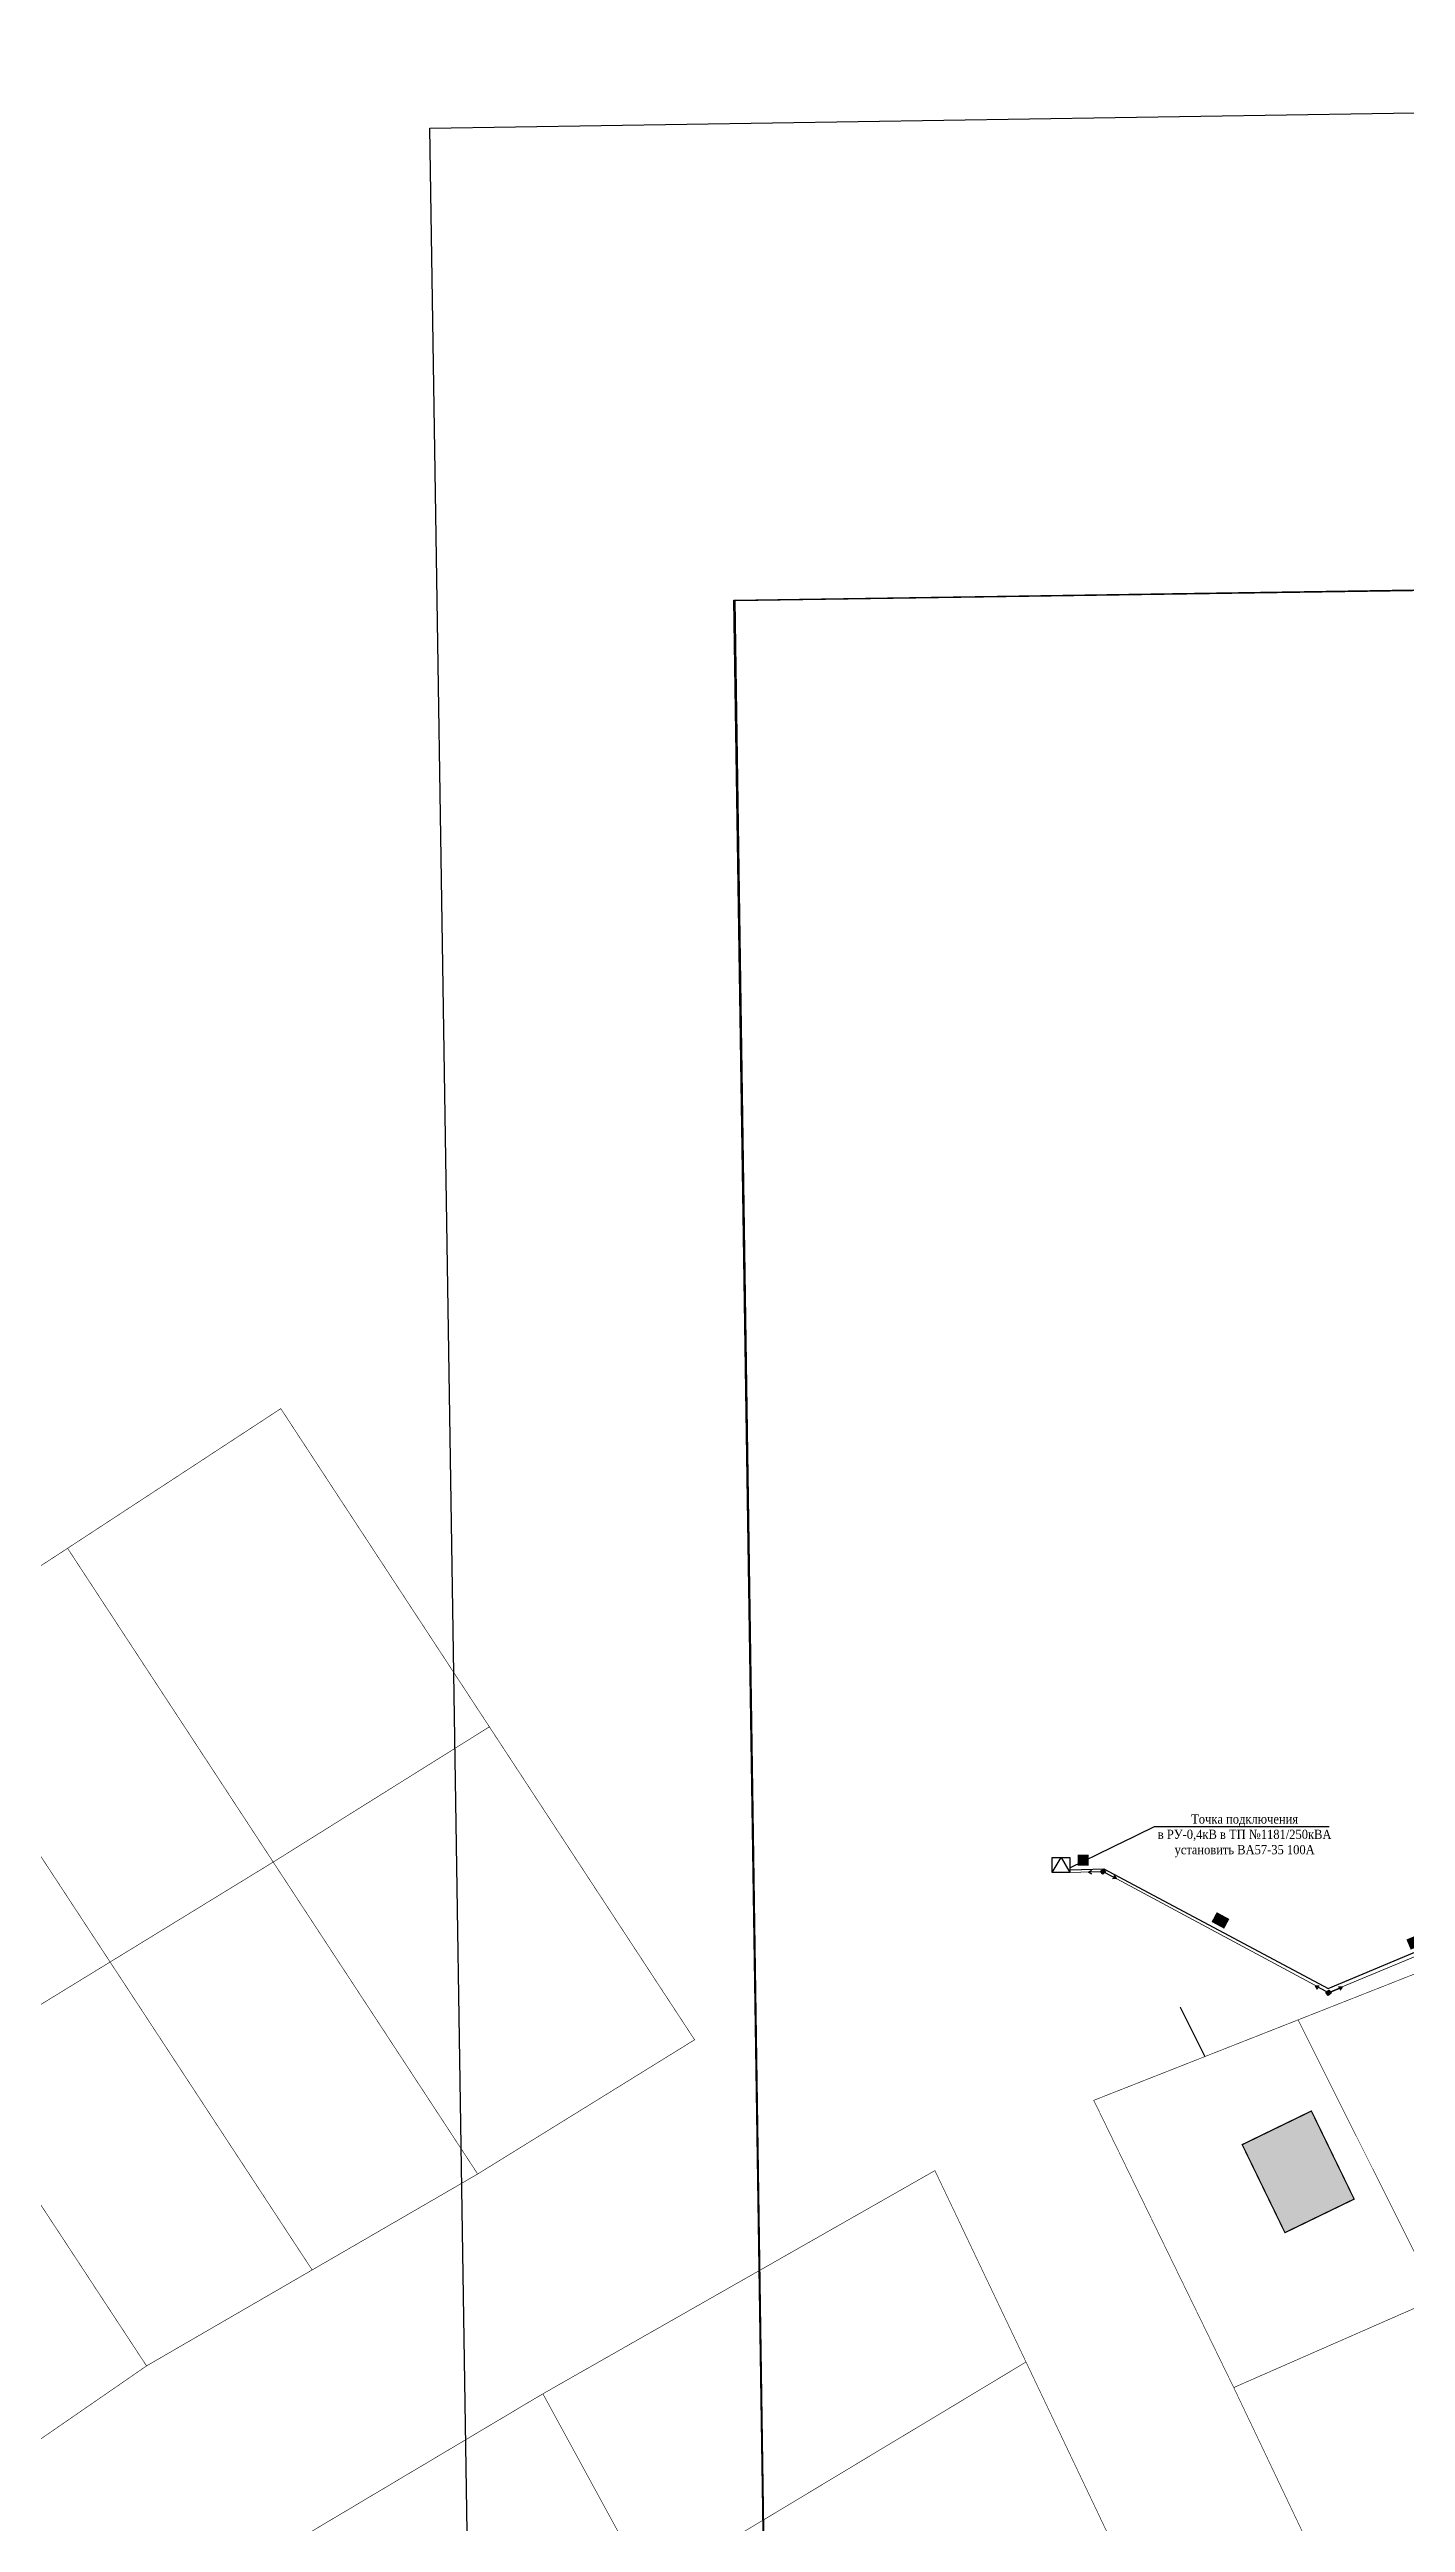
# Model space of a CAD drawing. Header units: millimetres. Extents: x 1265826 to 1360210, y 383897 to 506623.
# Drawn here: x 1313415.4 to 1313599.6, y 487027.3 to 487363.3 of the extents above; entities that cross this region are included whole.
import ezdxf
from ezdxf import colors
from ezdxf.entities.mleader import LeaderData, LeaderLine
from ezdxf.math import Vec2, Vec3

# ---------------------------------------------------------------- set-up
doc = ezdxf.new("R2010")
doc.units = ezdxf.units.MM
for name, color, linetype in [('04.1_ЛЭП_наземная_опоры', 7, 'Continuous'), ('14', 7, 'Continuous'), ('Чертеж', 7, 'Continuous'), ('Электрика', 7, 'Continuous')]:
    doc.layers.add(name, color=color, linetype=linetype)
doc.styles.add('стиль1', font='Times New Roman.ttf', dxfattribs={"width": 0.9, "height": 1.25})
doc.dimstyles.new('М 1-1000', dxfattribs={"dimtxt": 1.5, "dimasz": 2.5, "dimexe": 1.25, "dimexo": 0.625, "dimtad": 1, "dimdec": 0, "dimtxsty": 'стиль1', "dimcen": 2.5, "dimse1": 1, "dimse2": 1, "dimsd1": 1, "dimsd2": 1, "dimclrt": 5, "dimaunit": 1, "dimadec": 3, "dimazin": 0, "dimtfac": 1, "dimtdec": 0, "dimtmove": 0, "dimatfit": 3, "dimfxl": 1.25, "dimtfill": 2, "dimtfillclr": 7, "dimarcsym": 0})
picture_1 = doc.add_image_def('image3.png', size_in_pixel=(2575, 1023))
picture_2 = doc.add_image_def('image4.png', size_in_pixel=(1920, 1080))

# ---------------------------------------------------------------- blocks, each defined once
blk = doc.blocks.new('*U73')
at = {"true_color": 0xffffff}
h = blk.add_hatch(color=7, dxfattribs=at)
h.dxf.hatch_style = 1
h.paths.add_polyline_path([(0.03, 0.35), (0.35, -0.03), (-0.03, -0.35), (-0.35, 0.03)])
at = {"color": 0}
for points in [[(-0.22, 0.12), (-1.76, 0.95), (-1.5, 0.52), (-1.76, 0.95), (-1.26, 0.96)], [(0.23, 0.1), (1.85, 0.77), (1.35, 0.83), (1.85, 0.77), (1.54, 0.37)]]:
    blk.add_lwpolyline(points, dxfattribs=at)
blk.add_lwpolyline([(0.03, 0.35), (0.35, -0.03), (-0.03, -0.35), (-0.35, 0.03)], close=True, dxfattribs=at)
blk.add_circle((0, 0), 0.025, dxfattribs=at)
blk = doc.blocks.new('*U72')
at = {"true_color": 0xffffff}
h = blk.add_hatch(color=7, dxfattribs=at)
h.dxf.hatch_style = 1
h.paths.add_polyline_path([(0.03, 0.35), (0.35, -0.03), (-0.03, -0.35), (-0.35, 0.03)])
at = {"color": 0}
for points in [[(-0.25, 0), (-2, -0.04), (-1.56, -0.28), (-2, -0.04), (-1.57, 0.22)], [(0.22, -0.12), (1.76, -0.94), (1.5, -0.52), (1.76, -0.94), (1.26, -0.96)]]:
    blk.add_lwpolyline(points, dxfattribs=at)
blk.add_lwpolyline([(0.03, 0.35), (0.35, -0.03), (-0.03, -0.35), (-0.35, 0.03)], close=True, dxfattribs=at)
blk.add_circle((0, 0), 0.025, dxfattribs=at)
blk = doc.blocks.new('_None')
blk = doc.blocks.new('*D92')
at = {"layer": 'Defpoints', "color": 0, "linetype": 'ByBlock', "transparency": 16777216}
for p in [(1313614.15, 487109.65), (1313588.9, 487099.81), (1313589.13, 487099.25)]:
    blk.add_point(p, dxfattribs=at)
at = {"layer": 'Электрика', "color": 5, "linetype": 'ByBlock', "lineweight": 20, "transparency": 16777216, "insert": (1313600.94, 487106.18), "char_height": 1.25, "attachment_point": 5, "rotation": 22.58, "style": 'стиль1', "bg_fill": 1, "box_fill_scale": 1.1, "bg_fill_color": 7, "bg_fill_true_color": 16777215, "bg_fill_transparency": 0}
blk.add_mtext('27', dxfattribs=at)
blk = doc.blocks.new('*D93')
at = {"layer": 'Defpoints', "color": 0, "linetype": 'ByBlock', "transparency": 16777216}
for p in [(1313558.51, 487115.71), (1313558.73, 487116.12), (1313589.16, 487099.23)]:
    blk.add_point(p, dxfattribs=at)
at = {"layer": 'Электрика', "color": 5, "linetype": 'ByBlock', "lineweight": 20, "transparency": 16777216, "insert": (1313574.48, 487109.08), "char_height": 1.25, "attachment_point": 5, "rotation": 331.7289, "style": 'стиль1', "bg_fill": 1, "box_fill_scale": 1.1, "bg_fill_color": 7, "bg_fill_true_color": 16777215, "bg_fill_transparency": 0}
blk.add_mtext('35', dxfattribs=at)
blk = doc.blocks.new('*D94')
at = {"layer": 'Defpoints', "color": 0, "linetype": 'ByBlock', "transparency": 16777216}
for p in [(1313551.64, 487115.97), (1313551.64, 487115.62), (1313558.52, 487115.7)]:
    blk.add_point(p, dxfattribs=at)
at = {"layer": 'Электрика', "color": 5, "linetype": 'ByBlock', "lineweight": 20, "transparency": 16777216, "insert": (1313555.84, 487117.28), "char_height": 1.25, "attachment_point": 5, "rotation": 0.6112, "style": 'стиль1', "bg_fill": 1, "box_fill_scale": 1.1, "bg_fill_color": 7, "bg_fill_true_color": 16777215, "bg_fill_transparency": 0}
blk.add_mtext('7', dxfattribs=at)

msp = doc.modelspace()

# ---------------------------------------------------------------- hatches: boundary and pattern name
at = {"layer": '14', "linetype": 'Continuous'}
msp.add_hatch(color=12, dxfattribs=at).paths.add_polyline_path([(1313577.44, 487078.62), (1313583.25, 487066.66), (1313592.65, 487071.22), (1313586.84, 487083.19)])

# ---------------------------------------------------------------- linework, layer by layer
at = {"layer": '14', "color": 7, "const_width": 0.08, "flags": 128}
for points in [[(1313417.85, 487159.66), (1313445.79, 487117.02), (1313475.16, 487135.4), (1313446.82, 487178.64), (1313417.85, 487159.66)], [(1313396.09, 487145.44), (1313423.63, 487103.44), (1313445.79, 487117.02), (1313417.85, 487159.66), (1313396.09, 487145.44)], [(1313374.36, 487131.15), (1313401.47, 487089.85), (1313423.63, 487103.44), (1313396.09, 487145.44), (1313374.36, 487131.15)], [(1313445.79, 487117.02), (1313459.66, 487095.86), (1313473.57, 487074.63), (1313503.04, 487092.87), (1313475.16, 487135.4), (1313445.79, 487117.02)], [(1313423.63, 487103.44), (1313451.08, 487061.59), (1313473.57, 487074.63), (1313459.66, 487095.86), (1313445.79, 487117.02), (1313423.63, 487103.44)], [(1313603.96, 487057.75), (1313631.09, 487069.66), (1313613.54, 487106.81), (1313585.04, 487095.58), (1313603.96, 487057.75)], [(1313401.47, 487089.85), (1313428.58, 487048.55), (1313451.08, 487061.59), (1313423.63, 487103.44), (1313401.47, 487089.85)], [(1313576.29, 487045.61), (1313603.96, 487057.75), (1313585.04, 487095.58), (1313557.27, 487084.64), (1313576.29, 487045.61)], [(1313380.59, 487074.36), (1313407.24, 487033.81), (1313428.58, 487048.55), (1313401.47, 487089.85), (1313380.59, 487074.36)], [(1313482.43, 487044.76), (1313496.87, 487018.28), (1313548.07, 487049.08), (1313535.69, 487075.09), (1313482.43, 487044.76)], [(1313594.79, 487006.74), (1313621.75, 487019.41), (1313603.96, 487057.75), (1313576.29, 487045.61), (1313594.79, 487006.74)], [(1313496.87, 487018.28), (1313503.47, 487006.34), (1313511.5, 486991.78), (1313560.39, 487023.19), (1313548.07, 487049.08), (1313496.87, 487018.28)], [(1313447.39, 487023.91), (1313471.87, 486985.95), (1313503.47, 487006.34), (1313496.87, 487018.28), (1313482.43, 487044.76), (1313447.39, 487023.91)]]:
    msp.add_lwpolyline(points, dxfattribs=at)
at = {"layer": '14', "color": 92, "const_width": 0.17, "flags": 128}
for points in [[(1313572.38, 487090.6), (1313569.02, 487097.31)], [(1313577.44, 487078.62), (1313583.25, 487066.66), (1313592.65, 487071.22), (1313586.84, 487083.19), (1313577.44, 487078.62)]]:
    msp.add_lwpolyline(points, dxfattribs=at)
at = {"layer": 'Электрика', "lineweight": 20}
msp.add_lwpolyline([(1313554.02, 487115.62), (1313558.53, 487115.73), (1313589.16, 487099.28), (1313614.14, 487109.65), (1313647.33, 487123.43), (1313681.24, 487127.48), (1313713.45, 487133.35), (1313744.17, 487136.22), (1313771.99, 487139.97), (1313803.95, 487147.87), (1313835.11, 487151.07), (1313858.6, 487152.28), (1313885.87, 487157.15), (1313914.74, 487164), (1313916.15, 487193.39), (1313945.52, 487197.13), (1313975.52, 487199.76), (1314004.82, 487201.39), (1314035.3, 487205.15), (1314063.96, 487205.6), (1314088.75, 487174.21), (1314088.88, 487136.79)], dxfattribs=at)
at = {"layer": 'Электрика'}
msp.add_lwpolyline([(1313554.1, 487115.97), (1313558.63, 487116.09), (1313589.13, 487099.86), (1313647.12, 487124.18), (1313681.11, 487128.04), (1313713.35, 487134.05), (1313743.97, 487136.75), (1313771.78, 487140.6), (1313803.68, 487148.28)], dxfattribs=at)

# ---------------------------------------------------------------- block references
at = {"layer": '04.1_ЛЭП_наземная_опоры'}
for name, p in [('*U72', (1313558.54, 487115.71)), ('*U73', (1313589.16, 487099.25))]:
    msp.add_blockref(name, p, dxfattribs=at)

# ---------------------------------------------------------------- dimensions: what is measured, and where the dimension line sits
at = {"layer": 'Электрика', "color": 18, "linetype": 'ByBlock', "lineweight": 20, "true_color": 0x000000}
dim = msp.add_linear_dim(base=(1313588.9, 487099.81), p1=(1313614.15, 487109.65), p2=(1313589.13, 487099.25), angle=202.58, dimstyle='М 1-1000', override={"dimtxt": 1, "dimtofl": 0}, dxfattribs=at)
dim.commit()
dim.dimension.update_dxf_attribs({"geometry": '*D92', "text_midpoint": (1313601.42, 487105.01), "dimtype": 161})

# ---------------------------------------------------------------- pictures from other files: only their frames are drawn
at = {"layer": 'Defpoints'}
image = msp.add_image(picture_2, insert=(1313473.09, 486966.36), size_in_units=(686.85, 386.36), rotation=0.89105, dxfattribs=at)
image.dxf.flags = 14
at = {"layer": 'Defpoints', "color": 7, "true_color": 0xffffff}
image = msp.add_image(picture_1, insert=(1313513.95, 486922.88), size_in_units=(920.48, 365.69), rotation=0.87184, dxfattribs=dict(at, fade=35))
image.dxf.flags = 14
at = {"layer": 'Электрика', "color": 7, "true_color": 0xffffff}
image = msp.add_image(picture_1, insert=(1313514, 486923.05), size_in_units=(919.86, 365.44), rotation=0.85532, dxfattribs=dict(at, fade=35))
image.dxf.flags = 14

# ---------------------------------------------------------------- next in the draw order: leaders
at = {"layer": 'Чертеж', "lineweight": 20}
ml = msp.add_multileader_mtext('Standard', dxfattribs=at)
ml.set_content('Точка подключения \\Pв РУ-0,4кВ в ТП №1181/250кВА \\Pустановить ВА57-35 100А', color=256, style='стиль1')
ml.set_leader_properties(color=256, linetype='ByLayer', lineweight=25)
ml.set_arrow_properties(name='NONE')
ml.build(insert=Vec2(0, 0))
ml.multileader.update_dxf_attribs({"text_left_attachment_type": 6, "text_right_attachment_type": 6, "dogleg_length": 0, "arrow_head_size": 0})
ctx = ml.context
ctx.base_point, ctx.char_height, ctx.arrow_head_size, ctx.landing_gap_size, ctx.plane_origin, ctx.plane_x_axis, ctx.plane_y_axis = Vec3(1313565.52, 487121.86), 1.25, 0, 0.75, Vec3(1313879.01, 487082.54), Vec3(1, 0, 0), Vec3(0, 1, 0)
ctx.left_attachment, ctx.right_attachment, ctx.text_align_type = 6, 6, 1
notes = []
notes.append((ctx, [(0, (1, 1, 0), (1313565.52, 487121.86), (1, 0, 0), 0, [(0, [(1313554.01, 487116.26)], 0, [])])]))
ctx.mtext.insert, ctx.mtext.text_direction, ctx.mtext.width, ctx.mtext.defined_height, ctx.mtext.alignment, ctx.mtext.flow_direction = Vec3(1313577.77, 487123.5), Vec3(1, 0, 0), 31.7965, 5.46, 2, 5
ctx.mtext.has_bg_fill, ctx.mtext.bg_color, ctx.mtext.bg_scale_factor, ctx.mtext.bg_transparency, ctx.mtext.use_window_bg_color = 1, -1027028792, 1.5, 0, 1
for ctx, leaders in notes:
    for number, flags, end, landing, length, lines in leaders:
        leader = LeaderData()
        leader.index, (leader.has_last_leader_line, leader.has_dogleg_vector, leader.attachment_direction) = number, flags
        leader.last_leader_point, leader.dogleg_vector, leader.dogleg_length = Vec3(end), Vec3(landing), length
        for number, points, colour, breaks in lines:
            line = LeaderLine()
            line.index, line.vertices, line.color, line.breaks = number, Vec3.list(points), colors.encode_raw_color(colour), breaks
            leader.lines.append(line)
        ctx.leaders.append(leader)

# ---------------------------------------------------------------- next in the draw order: linework, layer by layer
at = {"layer": 'Электрика'}
msp.add_lwpolyline([(1313551.64, 487117.66), (1313554.02, 487117.66), (1313554.02, 487115.62), (1313551.64, 487115.62)], close=True, dxfattribs=at)
msp.add_lwpolyline([(1313551.64, 487115.62), (1313552.83, 487117.66), (1313554.02, 487115.62)], dxfattribs=at)

# ---------------------------------------------------------------- next in the draw order: dimensions: what is measured, and where the dimension line sits
at = {"layer": 'Электрика', "color": 18, "linetype": 'ByBlock', "lineweight": 20, "true_color": 0x000000}
for base, p1, p2, angle, picture, middle in [((1313551.64, 487115.97), (1313558.52, 487115.7), (1313551.64, 487115.62), 180.6112, '*D94', (1313555.86, 487116.02)), ((1313558.73, 487116.12), (1313589.16, 487099.23), (1313558.51, 487115.71), 151.7289, '*D93', (1313573.88, 487107.97))]:
    dim = msp.add_linear_dim(base=base, p1=p1, p2=p2, angle=angle, dimstyle='М 1-1000', override={"dimtxt": 1, "dimtofl": 0}, dxfattribs=at)
    dim.commit()
    dim.dimension.update_dxf_attribs({"geometry": picture, "text_midpoint": middle, "dimtype": 161})

doc.saveas('drawing.dxf')
